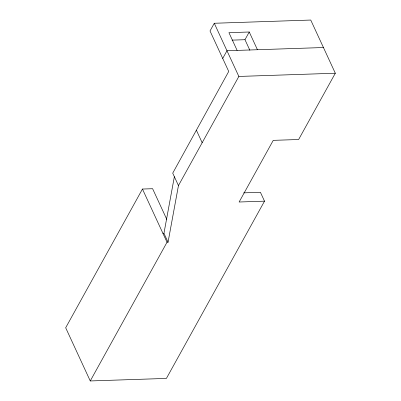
<?xml version="1.0" encoding="UTF-8"?>
<svg xmlns="http://www.w3.org/2000/svg" width="401" height="401" viewBox="0 0 401 401"><rect width="100%" height="100%" fill="white"/><g stroke="black" fill="none" stroke-linecap="round" stroke-linejoin="round"><path stroke-width="0.6" d="M243.703 192.856L260.419 192.3L264.515 201.162L166.415 378.414L90.255 380.95L167.032 242.234L168.049 242.199L163.949 233.337L174.36 176.711M168.049 242.199L178.455 185.573L238.851 76.446L214.279 23.263L310.745 20.05L335.316 73.233L298.635 139.513L273.251 140.355L239.131 202.009L264.515 201.162M178.455 185.573L172.721 173.162L228.725 71.438L210.014 30.972L214.279 23.263M166.791 219.392L152.611 188.711L142.455 189.046L65.684 327.767L90.255 380.95M222.71 58.451L226.976 50.742L323.442 47.529M249.843 50.23L244.981 39.704L249.247 32L228.936 32.676L237.126 50.406M232.059 40.135L244.981 39.704M238.851 76.446L335.316 73.233M162.936 233.367L163.949 233.337M249.247 32L257.437 49.729M196.435 130.315L202.169 142.726M142.455 189.046L167.032 242.234"/></g></svg>
